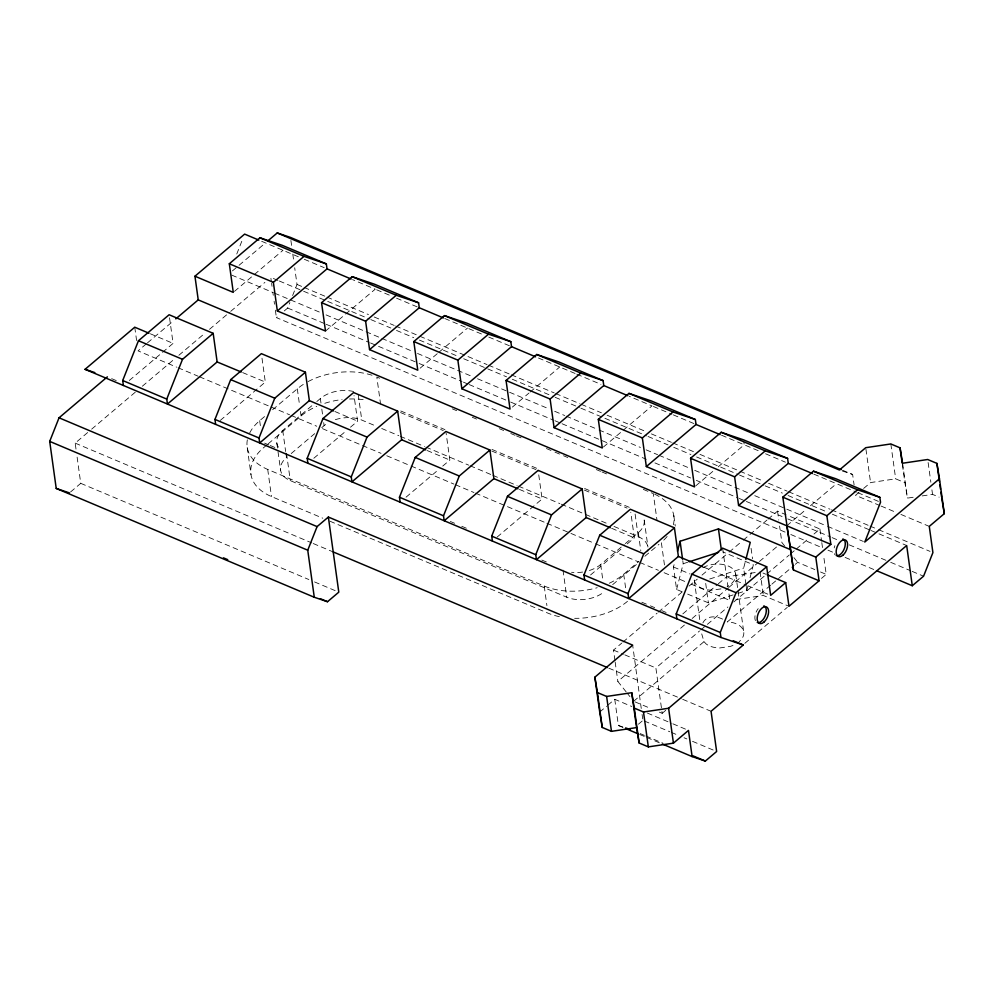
<?xml version="1.0" encoding="UTF-8"?>
<svg xmlns="http://www.w3.org/2000/svg" width="994" height="994" viewBox="0 0 994 994"><rect width="100%" height="100%" fill="white"/><g stroke="black" fill="none" stroke-linecap="round" stroke-linejoin="round"><path stroke-width="0.75" stroke-dasharray="4.97 3.73" d="M682.132 591.79L676.603 589.454L673.485 567.002L674.951 561.287M676.603 589.454L683.189 563.71L682.779 560.715M745.947 584.534L743.661 568.071L745.488 560.914M737.921 593.368L746.78 590.523L748.246 584.795M750.072 577.651L753.365 564.778L722.949 551.943M236.758 254.017L242.946 238.386M284.296 310.911L287.676 308.041L289.875 302.487M292.621 295.553L297.02 284.446L294.696 267.759M702.857 622.915C707.107 614.454 718.426 616.019 725.061 620.554M220.27 420.437L265.311 382.044L261.782 356.647M146.304 343.874L138.042 350.87L176.634 367.146M147.485 342.868L173.441 320.876M232.422 270.915L265.448 242.934M129.319 380.466L173.093 343.377L169.539 317.769M234.46 291.379L282.979 250.289M75.991 449.089L75.171 443.125L90.479 430.153M91.659 429.147L135.271 392.208M142.341 386.219L174.149 359.269M178.87 355.28L204.789 333.313M209.51 329.325L229.539 312.352M230.72 311.346L264.889 282.395M70.586 491.955L80.75 483.345L76.824 455.041M785.111 532.113L276.394 317.608L279.774 314.738M249.656 433.036A56.844 34.914 -7.9 0 1 259.683 420.698L265.56 415.716M272.617 409.739L297.305 388.828A56.844 34.914 -7.9 0 1 304.189 383.846M278.432 447.201A26.925 16.538 -7.9 0 1 282.731 430.414L312.116 405.515M316.813 401.539L320.341 398.544A26.925 16.538 -7.9 0 1 356.622 392.406M266.976 444.84L263.447 447.822A56.844 34.914 -7.9 0 0 271.486 496.565L322.789 518.197M268.156 443.846L301.07 415.952A56.844 34.914 -7.9 0 1 316.775 406.335M291.192 453.562L314.7 433.632M321.758 427.668L324.106 425.668A26.925 16.538 -7.9 0 1 327.821 423.034M313.818 458.259L345.763 431.197M350.497 427.196L357.591 421.17L354.038 395.562M420.151 368.178L437.894 353.143M439.075 352.137L467.478 328.082M406.061 497.162L438.006 470.1M442.74 466.087L449.847 460.073L446.082 432.962M512.395 407.08L528.97 393.052M530.15 392.046L559.734 366.985M497.137 537.071L542.09 498.976L538.127 470.361M603.47 446.989L651.977 405.887L629.301 396.32M589.43 570.494A26.925 16.538 -7.9 0 0 600.674 564.493L624.182 544.575M625.363 543.569L638.297 532.622A26.925 16.538 -7.9 0 0 643.317 517.141M590.56 574.967L622.517 547.905M627.251 543.892L634.346 537.878L630.792 512.27M695.713 485.892L713.468 470.845M718.202 466.845L744.233 444.79L743.711 441.075M609.285 583.242A56.844 34.914 -7.9 0 0 623.71 574.209L638.993 561.262M644.87 556.28L658.985 544.327M612.664 584.646L637.353 563.735M614.951 660.538L613.509 650.088L621.759 643.093M622.94 642.099L657.158 613.099M658.339 612.105L681.946 592.113M689.028 586.112L697.279 579.117M702 575.116L727.956 553.124M729.136 552.13L742.12 541.134M743.301 540.127L766.896 520.135M768.076 519.141L777.519 511.14L786.005 514.718M682.816 613.87L717.134 584.795M718.314 583.801L726.589 576.781L757.03 572.258M786.788 525.789L805.712 509.748M810.445 505.747L836.476 483.693M626.195 691.936L617.846 681.424L685.114 624.443M692.184 618.454L727.596 588.46M728.776 587.454L758.273 562.467M759.453 561.473L777.146 546.476M599.717 712.052L606.663 706.175M607.819 705.193L614.764 699.304L631.774 706.486M859.015 492.365L855.548 495.298L879.653 505.461M863.637 488.452L870.57 482.575L895.681 478.835L904.9 482.724L907.435 498.118L913.349 497.236M659.333 712.126L662.19 713.332L655.891 667.968L699.552 630.979M700.733 629.985L727.881 606.986M733.771 601.991L765.641 575.004M766.809 573.998L789.236 555.012M790.416 554.006L795.138 550.005M796.318 549.011L809.29 538.015M814.011 534.014L819.913 529.019L787.41 515.314M633.625 701.292L704 641.664L701.727 633.911M770.661 585.193L727.273 621.958L731.547 622.381A20.949 12.86 -7.9 0 1 739.126 641.726M771.841 584.199L794.119 565.313M795.299 564.319L797.635 562.331L814.782 569.562M638.396 724.228L642.919 720.401M662.19 713.332L665.731 710.337M744.792 643.354L787.273 607.371M821.491 578.384L826.213 574.383L823.479 554.727M325.498 331.052L344.446 315.098M345.626 314.104L375.223 289.179L352.547 279.625M683.189 563.71L687.612 562.281M709.716 578.993L743.661 568.071M687.662 594.114L708.399 602.861L736.442 593.84M720.948 588.908L711.642 590.175A20.949 12.86 -7.9 0 1 694.222 577.936M922.208 495.919L932.546 494.378L939.131 497.162M735.97 599.544L763.355 595.468L788.975 606.278M842.34 470.994L852.628 474.473L854.094 484.886M614.764 699.304L618.392 725.496L624.282 727.484M242.648 372.588L265.311 382.044M842.626 470.249L852.628 474.473M261.683 241.306L298.61 256.874M304.288 259.272L324.181 267.659M376.651 289.788L390.853 295.777M396.544 298.175L417.853 307.158M444.79 318.515L483.109 334.68M488.787 337.078L511.525 346.657M538.462 358.014L575.364 373.582M576.781 374.179L600.935 384.367M653.393 406.484L671.869 414.274M673.298 414.871L696.036 424.463M721.545 435.223L759.863 451.375M765.542 453.773L785.434 462.173M813.8 474.126L856.368 492.08M857.797 492.676L879.106 501.672M881.069 506.058L895.246 512.034M900.924 514.432L929.278 526.385M297.02 284.446L302.735 286.856M304.164 287.465L325.597 296.498M327.026 297.107L368.463 314.576M374.179 316.987L394.183 325.423M395.612 326.032L418.474 335.674M419.903 336.27L487.072 364.599M488.501 365.196L509.934 374.241M511.363 374.837L554.23 392.916M555.658 393.525L579.949 403.763M581.378 404.372L601.382 412.796M607.11 415.206L645.69 431.483M651.405 433.893L671.41 442.33M672.839 442.926L694.272 451.972M699.987 454.382L738.567 470.647M739.996 471.255L762.858 480.897M768.573 483.308L787.149 491.135M788.59 491.744L830.027 509.214M831.456 509.823L868.607 525.491M870.036 526.087L877.18 529.106M878.609 529.703L930.049 551.397M277.922 280.42L270.778 277.401L271.412 281.874M279.351 281.016L302.226 290.658M303.655 291.267L369.383 318.987M370.812 319.583L390.816 328.02M396.531 330.43L413.678 337.662M419.393 340.072L457.973 356.337M463.689 358.747L506.567 376.825M512.283 379.236L553.72 396.705M555.149 397.314L579.44 407.552M580.869 408.161L646.597 435.869M648.026 436.478L668.03 444.914M673.746 447.325L690.905 454.556M696.62 456.967L738.057 474.436M739.486 475.033L763.777 485.283M765.206 485.88L782.353 493.111M788.068 495.521L826.648 511.798M832.363 514.209L869.514 529.864M870.943 530.473L906.677 545.532M231.751 275.114L273.188 292.584M274.617 293.193L320.341 312.476M326.057 314.887L364.636 331.151M366.065 331.76L380.354 337.786M381.783 338.382L411.802 351.044M417.517 353.454L471.815 376.341M477.53 378.751L548.974 408.882M554.689 411.292L564.691 415.517M566.12 416.113L597.568 429.371M598.997 429.98L640.434 447.449M646.15 449.86L657.581 454.68M659.01 455.289L689.016 467.938M694.731 470.348L749.029 493.248M754.744 495.658L826.2 525.789M827.629 526.385L863.351 541.457M287.676 308.041L324.827 323.709M326.256 324.317L369.134 342.396M370.563 342.992L417.716 362.872M419.145 363.481L462.011 381.559M463.44 382.156L467.727 383.97M469.156 384.566L509.164 401.439M510.593 402.048L553.472 420.127M554.9 420.723L560.616 423.133M562.045 423.742L646.349 459.29M654.922 462.906L690.644 477.977M696.359 480.388L737.809 497.857M739.238 498.454L744.953 500.864M746.382 501.473L782.104 516.532M787.82 518.943L830.686 537.021M832.115 537.63L839.259 540.637M849.261 544.861L889.282 561.734M890.711 562.331L910.715 570.767M912.144 571.376L923.575 576.197M790.826 534.524L822.262 547.769M827.977 550.179L833.693 552.589M845.124 557.41L875.13 570.071M379.671 378.217L376.813 377.012L380.578 404.136M452.345 408.869L456.631 410.671M472.299 417.281L476.573 419.083M499.373 428.7L503.66 430.501M510.779 433.508L515.054 435.31M516.482 435.906L523.602 438.913M546.414 448.53L553.534 451.537M554.963 452.133L562.082 455.14M563.511 455.737L567.785 457.538M596.288 469.566L600.562 471.367M601.991 471.964L609.111 474.97M643.317 489.396L653.294 493.596L657.059 520.719M820.497 571.972L826.213 574.383M400.768 410.982L444.939 429.607M491.968 449.437L537.58 468.671M584.609 488.501L631.637 508.332M400.532 412.547L443.287 430.576M491.744 451.015L535.915 469.64M584.373 490.079L627.127 508.108M762.92 573.004L765.765 574.209M335.351 419.667A26.925 16.538 -7.9 0 1 361.779 420.077L376.018 426.078M381.721 428.489L398.83 435.695M400.247 436.304L424.475 446.517M425.904 447.114L468.659 465.142M470.087 465.751L491.458 474.759M492.887 475.368L517.116 485.581M518.533 486.178L559.87 503.61M561.287 504.207L584.087 513.823M585.516 514.42L608.316 524.037M614.019 526.447L638.247 536.661A26.925 16.538 -7.9 0 1 647.74 551.409M150.367 333.798L173.093 343.377M427.159 450.518L449.847 460.073M519.415 489.408L542.09 498.976M611.658 528.311L634.346 537.878M703.914 567.214L746.494 585.168M747.91 585.764L767.803 594.163M673.485 567.002L690.084 573.998M178.063 367.755L198.079 376.192M199.508 376.801L269.56 406.335M270.989 406.931L289.577 414.771M291.006 415.38L316.738 426.227M322.454 428.638L361.046 444.914M362.475 445.523L381.062 453.351M386.778 455.761L409.652 465.416M411.081 466.012L453.972 484.103M455.401 484.699L473.989 492.539M475.418 493.136L545.47 522.682M546.899 523.279L594.064 543.171M595.505 543.78L638.384 561.858M639.813 562.467L658.401 570.308M664.116 572.718L685.562 581.763M691.277 584.174L729.882 600.451L728.242 588.61M111.663 378.652L118.808 381.671M264.566 443.125L268.852 444.939M270.281 445.536L277.425 448.555M450.332 521.465L454.618 523.279M461.763 526.286L468.907 529.305M541.792 560.032L548.937 563.039M641.813 602.215L648.958 605.222M650.387 605.831L654.673 607.632M661.818 610.651L666.104 612.453M247.344 439.845A56.844 34.914 -7.9 0 0 267.721 469.429L544.203 586.025A56.844 34.914 -7.9 0 0 597.195 587.715M285.862 453.016L286.496 457.538A26.925 16.538 -7.9 0 0 290.298 480.624L566.766 597.208A26.925 16.538 -7.9 0 0 604.439 591.616M329.921 521.204L547.967 613.149A56.844 34.914 -7.9 0 0 560.517 616.889M613.509 650.088L623.4 654.263M624.804 654.86L655.891 667.968M75.171 443.125L311.818 542.923M313.247 543.532L333.214 551.943M608.775 668.142L681.288 698.72M682.704 699.316L711.058 711.282M635.054 701.888L650.759 708.511M647.367 713.058L671.472 723.222M672.888 723.818L688.482 730.404M80.75 483.345L308.848 579.539M314.551 581.937L337.364 591.567M644.336 721.01L669.857 731.77M671.273 732.367L678.355 735.349M684.034 737.747L686.866 738.94M692.532 741.338L713.804 750.296M640.136 733.56L644.385 735.349M645.802 735.945L662.824 743.127M618.392 725.496L624.07 727.894M639.664 734.467L645.33 736.852M646.746 737.461L659.507 742.841M334.891 411.504L357.591 421.17M704 641.664L706.113 643.938A20.949 12.86 -7.9 0 0 719.668 647.976L730.391 646.386A20.949 12.86 -7.9 0 0 734.044 644.944M784.651 545.979L781.868 542.476L779.594 526.062M793.933 557.659L797.635 562.331M627.127 693.104L629.91 696.608M271.611 283.365L272.033 286.334M272.865 292.298L273.275 295.268M274.108 301.232L274.518 304.201M275.35 310.165L276.394 317.608M928.123 462.533L930.856 482.252M931.912 489.831L932.546 494.378M902.589 463.241L907.435 498.118M902.366 464.533L904.9 482.724M890.835 443.958L895.681 478.835M865.936 449.213L870.57 482.575M819.913 529.019L821.591 541.109M821.802 542.625L822.647 548.676M777.519 511.14L778.762 520.098M760.075 571.811L763.355 595.468M751.079 548.315L752.533 558.79M746.159 586.025L746.78 590.523M735.697 574.035L743.723 631.836M722.626 548.154L728.03 587.131M705.703 583.403L708.399 602.861M694.272 580.198L700.236 623.163M673.783 515.526L675.249 526.074M664.464 564.94L661.333 542.339A56.844 34.914 -7.9 0 0 668.303 534.971M644.187 519.912L647.951 547.048M638.297 532.622L640.795 550.701M635.116 514.06L638.247 536.661M623.71 574.209L626.009 590.784M641.254 708.486L632.681 645.143M642.087 714.45L642.708 718.923M615.162 662.029L617.846 681.424M600.674 564.493L602.762 579.564M563.014 570.084L566.766 597.208M544.203 586.025L546.911 605.607M358.213 394.456L361.779 420.077M320.341 398.544L320.975 403.067M321.808 409.093L322.851 416.623M323.696 422.661L324.106 425.668M290.894 240.449L291.739 246.512M292.795 254.104L293.851 261.695M297.305 388.828L299.604 405.403M300.437 411.429L301.07 415.952M286.533 453.5L290.298 480.624M282.731 430.414L285.651 451.512M276.829 443.113L280.594 470.237M267.721 469.429L271.486 496.565M259.683 420.698L260.726 428.228M247.233 447.511L250.997 474.635M134.749 327.212L136.6 340.52M702.808 567.661A20.949 12.86 -7.9 0 1 731.87 568.096A20.949 12.86 -7.9 0 1 727.148 586.572M654.698 494.217A56.844 34.914 -7.9 0 1 673.336 524.72M308.041 381.621A56.844 34.914 -7.9 0 1 372.874 375.521M835.184 554.913A8.971 4.933 -67.1 0 1 834.376 553.695M834.202 547.893A8.971 4.933 -67.1 0 1 834.898 545.681M324.802 403.291A56.844 34.914 -7.9 0 1 342.098 399.563M349.515 399.004A56.844 34.914 -7.9 0 1 366.687 400.147M627.475 601.333A56.844 34.914 -7.9 0 1 574.644 618.318M582.633 572.072A26.925 16.538 -7.9 0 1 571.562 572.271M755.378 620.616A8.971 4.933 -67.2 0 1 758.173 608.651"/><path stroke-width="1.49" d="M677.51 551.272L680.07 541.258L718.451 528.92L750.246 542.326L745.86 559.485M876.559 570.668L912.281 585.739L906.677 545.532L711.058 711.282L716.637 751.501L705.355 761.056L692.122 756.583L688.482 730.404L673.435 743.152L648.336 746.879L639.117 742.99L636.582 727.596L611.472 731.336L602.252 727.446L599.717 712.052L594.872 677.163L632.681 645.143L328.368 517.054L338.792 592.163L327.511 601.718L314.278 597.257L56.223 488.439L49.7 441.386L59.044 417.803L107.377 376.85M123.393 385.473L122.709 380.516L138.464 340.731L169.117 314.75L213.176 333.325L217.139 361.953L167.452 404.049L166.756 399.091L182.511 359.306L213.176 333.325M215.648 424.376L214.965 419.418L230.707 379.621L261.372 353.653L305.419 372.228L309.358 400.619L259.695 442.951L259.012 437.994L274.766 398.196L305.419 372.228M307.904 463.279L307.208 458.321L322.963 418.524L353.615 392.555L397.675 411.131L401.651 439.758L351.951 481.854L351.267 476.896L367.01 437.099L397.675 411.131M314.278 597.257L307.742 550.204L317.086 526.609L328.368 517.054M400.147 502.181L399.464 497.224L415.219 457.426L445.871 431.458L489.918 450.033L493.894 478.648L444.206 520.757L443.51 515.799L459.265 476.002L489.918 450.033M492.403 541.084L491.707 536.126L507.462 496.329L538.127 470.361L582.173 488.936L586.149 517.551L536.449 559.659L535.766 554.702L551.521 514.904L582.173 488.936M584.646 579.974L583.963 575.017L599.717 535.232L630.37 509.251L674.429 527.839L678.393 556.454L628.705 598.55L628.009 593.592L643.764 553.807L674.429 527.839M676.902 618.877L676.218 613.919L691.961 574.134L722.626 548.154L766.672 566.729L770.648 595.356L785.695 582.608L767.194 574.805M594.872 677.163L597.406 692.557L606.626 696.446L631.737 692.706L634.271 708.101L643.491 711.99L668.602 708.262L743.276 644.994L720.948 637.452L720.265 632.495L736.02 592.71L766.672 566.729M720.948 637.452L85.062 369.308L134.749 327.212L148.951 333.201M175.801 318.875L198.228 299.877L194.948 276.22L244.636 234.112L258.838 240.101M194.948 276.22L233.279 292.385L229.316 263.758L259.968 237.79L282.284 245.332L326.343 263.907L327.026 268.865L277.338 310.96L325.498 331.052L321.559 302.661L352.224 276.692L374.539 284.222L418.586 302.797L419.282 307.755L369.557 349.627L417.778 370.19L413.815 341.563L444.467 315.595L466.795 323.125L510.841 341.7L511.525 346.657L461.837 388.766L510.034 409.081L506.058 380.466L536.723 354.485L559.038 362.027L603.097 380.603L603.78 385.56L554.08 427.668L602.289 447.983L598.313 419.369L628.966 393.388L651.294 400.93L695.34 419.505L696.036 424.463L646.336 466.559L694.533 486.886L690.569 458.271L721.222 432.291L743.537 439.833L787.596 458.408L788.279 463.366L738.592 505.461L830.835 544.364L815.788 557.112L819.068 580.782L788.975 606.278L785.695 582.608M267.796 240.933L277.239 232.944L290.472 237.417L841.185 469.64M277.338 310.96L273.362 282.333L304.027 256.365L326.343 263.907M369.557 349.627L365.618 321.236L396.271 295.268L418.586 302.797M461.837 388.766L457.861 360.139L488.526 334.17L510.841 341.7M554.08 427.668L550.117 399.041L580.769 373.061L603.097 380.603M646.336 466.559L642.36 437.944L673.025 411.963L695.34 419.505M738.592 505.461L734.616 476.847L765.268 450.866L787.596 458.408M819.068 580.782L793.448 569.972L782.812 497.162L813.477 471.193L835.792 478.735L879.839 497.311L880.535 502.268L864.78 542.053L939.454 478.785L936.92 463.39L927.7 459.501L902.589 463.241L900.055 447.847L890.835 443.958L865.724 447.698L839.396 470L277.239 232.944M830.835 544.364L826.871 515.737L857.524 489.769L879.839 497.311M939.454 478.785L944.3 513.662L929.278 526.385L932.906 552.602L923.575 576.197L912.281 585.739M689.091 561.809L718.612 552.316M85.062 369.308L94.828 372.601M56.223 488.439L69.456 492.912M625.748 727.981L630.159 729.472M217.139 361.953L241.231 371.992M259.968 237.79L304.027 256.365M352.224 276.692L396.271 295.268M444.467 315.595L488.526 334.17M536.723 354.485L580.769 373.061M628.966 393.388L673.025 411.963M721.222 432.291L765.268 450.866M813.477 471.193L857.524 489.769M327.026 268.865L351.13 279.016M419.282 307.755L443.374 317.918M511.525 346.657L535.629 356.821M603.78 385.56L627.885 395.724M696.036 424.463L720.128 434.626M788.279 463.366L812.384 473.529M229.316 263.758L273.362 282.333M321.559 302.661L365.618 321.236M413.815 341.563L457.861 360.139M506.058 380.466L550.117 399.041M598.313 419.369L642.36 437.944M690.569 458.271L734.616 476.847M782.812 497.162L826.871 515.737M786.788 525.789L790.168 546.315L815.788 557.112M198.228 299.877L790.068 549.458M401.651 439.758L425.743 449.909M493.894 478.648L517.998 488.812M586.149 517.551L610.241 527.715M678.393 556.454L702.497 566.617M138.464 340.731L182.511 359.306M230.707 379.621L274.766 398.196M322.963 418.524L367.01 437.099M415.219 457.426L459.265 476.002M507.462 496.329L551.521 514.904M599.717 535.232L643.764 553.807M691.961 574.134L736.02 592.71M122.709 380.516L166.756 399.091M214.965 419.418L259.012 437.994M307.208 458.321L351.267 476.896M399.464 497.224L443.51 515.799M491.707 536.126L535.766 554.702M583.963 575.017L628.009 593.592M676.218 613.919L720.265 632.495M733.274 640.782L743.276 644.994M59.044 417.803L317.086 526.609M333.214 551.943L607.346 667.546M49.7 441.386L307.742 550.204M223.426 557.833L227.713 559.647M320.379 598.723L327.511 601.718M692.594 755.676L705.355 761.056M625.487 728.49L638.247 733.87M662.352 744.034L692.122 756.583M309.358 400.619L333.475 410.895M941.765 498.267L944.3 513.662M936.92 463.39L939.442 481.593M939.864 484.625L940.498 489.172M940.92 492.204L941.554 496.751M900.055 447.847L902.167 463.018M790.168 546.315L793.448 569.972M718.451 528.92L721.358 549.868M680.07 541.258L682.567 559.212M668.602 708.262L673.435 743.152M643.491 711.99L648.336 746.879M634.271 708.101L639.117 742.99M631.737 692.706L636.582 727.596M606.626 696.446L611.472 731.336M597.406 692.557L602.252 727.446M842.887 538.922A8.971 4.933 -67.1 0 1 844.254 548.837A8.971 4.933 -67.1 0 1 836.277 555.596M763.877 605.843A8.971 4.933 -67.2 0 1 765.256 615.771A8.971 4.933 -67.2 0 1 757.279 622.53M842.862 555.248A8.971 4.933 -67.1 0 0 846.279 540.587A8.971 4.933 -67.1 0 0 836.513 548.862A8.971 4.933 -67.1 0 0 842.862 555.248M763.864 622.169A8.971 4.933 -67.2 0 0 767.281 607.508A8.971 4.933 -67.2 0 0 757.515 615.795A8.971 4.933 -67.2 0 0 763.864 622.169"/></g></svg>
